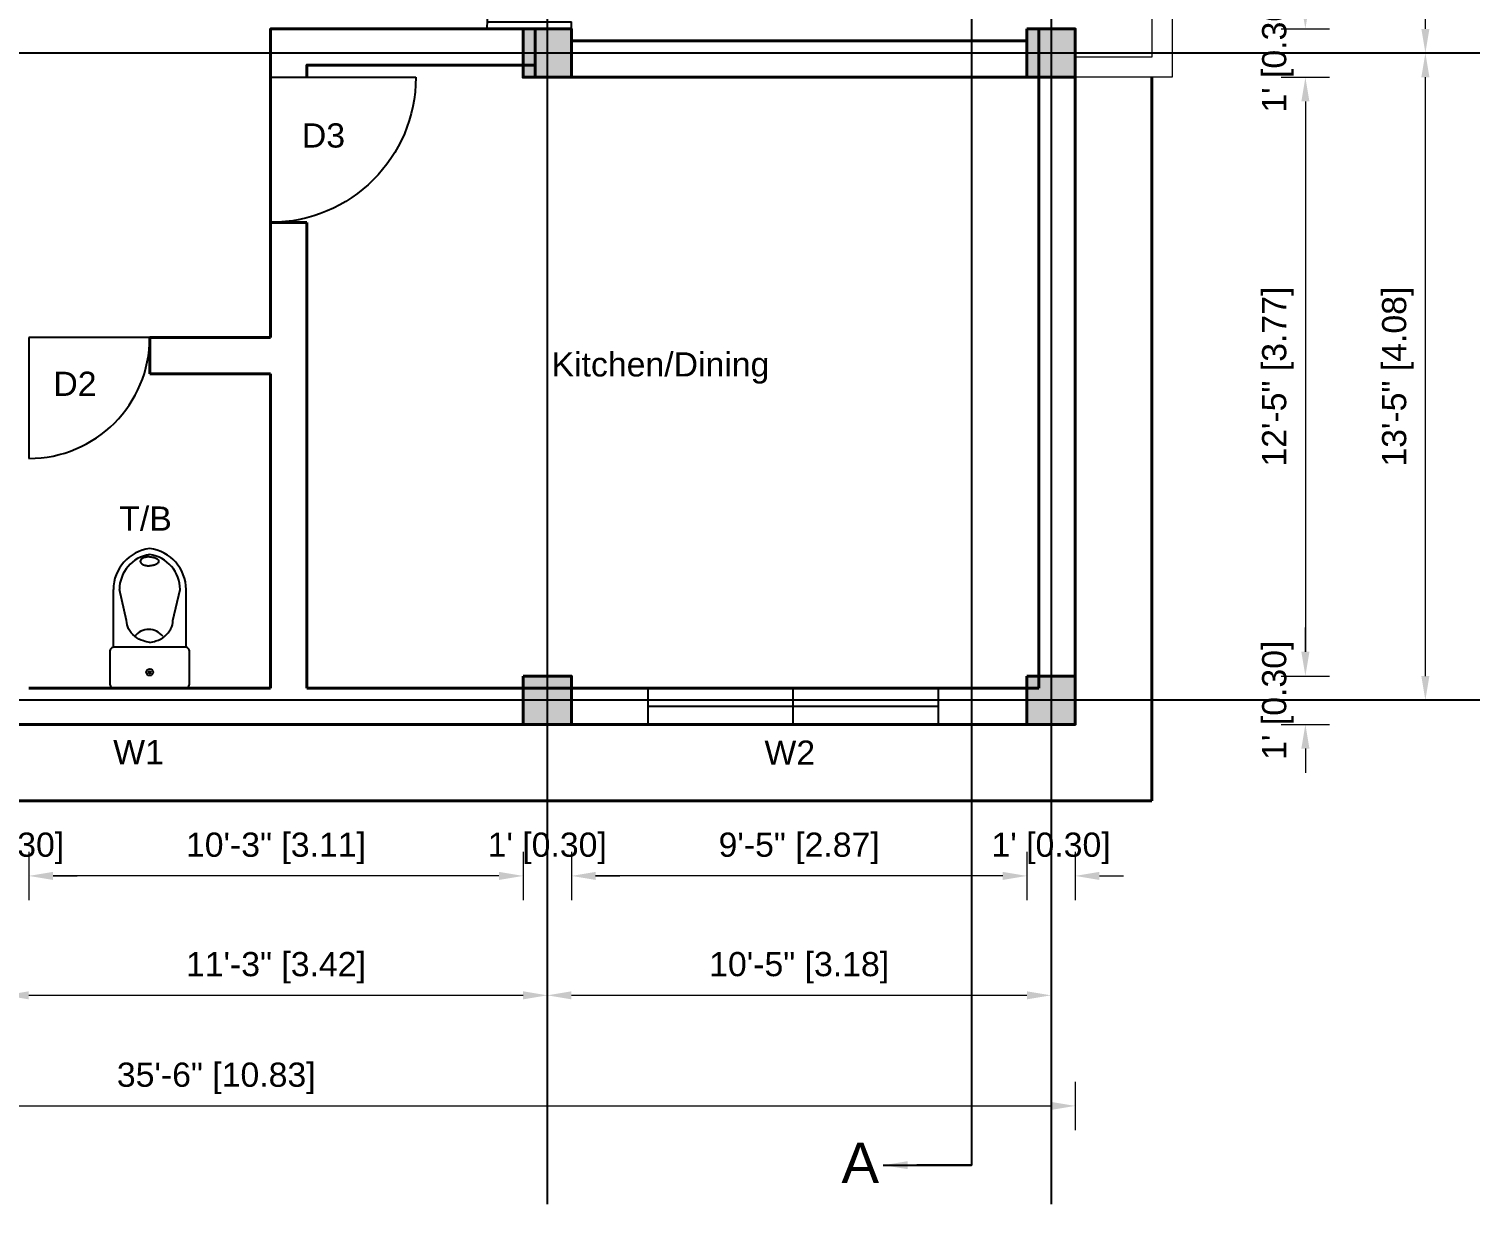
# Model space of a CAD drawing. Header units: feet. Extents: x 28652 to 66086, y -6769 to -640.
# Drawn here: x 49105.5 to 49463.1, y -1475 to -1183.5 of the extents above; entities that cross this region are included whole.
import ezdxf

# ---------------------------------------------------------------- set-up
doc = ezdxf.new("R2010")
doc.units = ezdxf.units.FT
doc.header["$LTSCALE"] = 50
doc.header["$MEASUREMENT"] = 0
doc.header["$PDMODE"] = 34
doc.linetypes.add('CENTER', pattern=[2, 1.25, -0.25, 0.25, -0.25])
for name, color, linetype in [('CL', 253, 'CENTER'), ('Door & Windows', 92, 'Continuous'), ('Hatch', 30, 'Continuous'), ('Section', 4, 'Continuous'), ('Text', 7, 'Continuous'), ('Utensils', 35, 'Continuous')]:
    doc.layers.add(name, color=color, linetype=linetype)
for name, color, linetype, lineweight in [('COLUMN', 145, 'Continuous', 40), ('DIMENSION', 142, 'Continuous', 13), ('stair', 140, 'Continuous', 18), ('wall', 6, 'Continuous', 40)]:
    doc.layers.add(name, color=color, linetype=linetype, lineweight=lineweight)
doc.styles.add('1@100', font='arial.ttf', dxfattribs={"height": 6})
doc.styles.add('1@1000', font='arial.ttf', dxfattribs={"height": 60})
doc.styles.add('dimension', font='arial.ttf')
doc.dimstyles.new('1@100', dxfattribs={"dimscale": 0.1, "dimtxt": 60, "dimasz": 60, "dimexe": 60, "dimexo": 0, "dimgap": 30, "dimtad": 1, "dimdec": 0, "dimzin": 0, "dimdsep": 46, "dimlunit": 4, "dimtxsty": 'dimension', "dimcen": 0, "dimclrd": 256, "dimclre": 256, "dimclrt": 256, "dimadec": 0, "dimazin": 0, "dimtfac": 1, "dimtdec": 0, "dimtix": 1, "dimtofl": 0, "dimtmove": 0, "dimatfit": 3, "dimfxl": 60, "dimfxlon": 1, "dimtfillclr": 256, "dimtolj": 1, "dimtzin": 0, "dimlwd": -1, "dimlwe": -1, "dimarcsym": 0})

# ---------------------------------------------------------------- blocks, each defined once
blk = doc.blocks.new('column')
at = {"layer": 'Hatch'}
h = blk.add_hatch(color=256, dxfattribs=at)
h.dxf.hatch_style = 1
h.paths.add_polyline_path([(5267.64, 489.18), (5279.64, 489.18), (5279.64, 501.18), (5267.64, 501.18)])
at = {"layer": 'COLUMN'}
blk.add_lwpolyline([(5267.64, 501.18), (5279.64, 501.18), (5279.64, 489.18), (5267.64, 489.18)], close=True, dxfattribs=at)
blk = doc.blocks.new('*D326')
at = {"layer": 'Defpoints', "color": 0, "transparency": 16777216}
for p in [(49365.14, -1034.98), (49365.14, -1183.51), (49422.23, -1183.51)]:
    blk.add_point(p, dxfattribs=at)
at = {"layer": 'DIMENSION', "transparency": 16777216}
for p, q in [((49416.23, -1034.98), (49428.23, -1034.98)), ((49422.23, -1040.98), (49422.23, -1177.51)), ((49416.23, -1183.51), (49428.23, -1183.51))]:
    blk.add_line(p, q, dxfattribs=at)
for points in [[(49421.23, -1040.98), (49423.23, -1040.98), (49422.23, -1034.98)], [(49421.23, -1177.51), (49423.23, -1177.51), (49422.23, -1183.51)]]:
    blk.add_solid(points, dxfattribs=at)
at = {"layer": 'DIMENSION', "transparency": 16777216, "insert": (49415.39, -1109.24), "char_height": 6, "attachment_point": 5, "rotation": 90, "style": 'dimension'}
blk.add_mtext('\\A1;12\'-5" [3.77]', dxfattribs=at)
blk = doc.blocks.new('*D327')
at = {"layer": 'Defpoints', "color": 0, "transparency": 16777216}
for p in [(49365.14, -1183.51), (49365.14, -1195.51), (49422.23, -1195.51)]:
    blk.add_point(p, dxfattribs=at)
at = {"layer": 'DIMENSION', "transparency": 16777216}
for p, q in [((49422.23, -1177.51), (49422.23, -1171.51)), ((49416.23, -1183.51), (49428.23, -1183.51)), ((49416.23, -1195.51), (49428.23, -1195.51)), ((49422.23, -1201.51), (49422.23, -1207.51))]:
    blk.add_line(p, q, dxfattribs=at)
for points in [[(49421.23, -1177.51), (49423.23, -1177.51), (49422.23, -1183.51)], [(49421.23, -1201.51), (49423.23, -1201.51), (49422.23, -1195.51)]]:
    blk.add_solid(points, dxfattribs=at)
at = {"layer": 'DIMENSION', "transparency": 16777216, "insert": (49415.39, -1189.51), "char_height": 6, "attachment_point": 5, "rotation": 90, "style": 'dimension'}
blk.add_mtext("\\A1;1' [0.30]", dxfattribs=at)
blk = doc.blocks.new('*D328')
at = {"layer": 'Defpoints', "color": 0, "transparency": 16777216}
for p in [(49365.14, -1195.51), (49365.14, -1344.03), (49422.23, -1344.03)]:
    blk.add_point(p, dxfattribs=at)
at = {"layer": 'DIMENSION', "transparency": 16777216}
for p, q in [((49416.23, -1195.51), (49428.23, -1195.51)), ((49422.23, -1201.51), (49422.23, -1338.03)), ((49416.23, -1344.03), (49428.23, -1344.03))]:
    blk.add_line(p, q, dxfattribs=at)
for points in [[(49421.23, -1201.51), (49423.23, -1201.51), (49422.23, -1195.51)], [(49421.23, -1338.03), (49423.23, -1338.03), (49422.23, -1344.03)]]:
    blk.add_solid(points, dxfattribs=at)
at = {"layer": 'DIMENSION', "transparency": 16777216, "insert": (49415.39, -1269.77), "char_height": 6, "attachment_point": 5, "rotation": 90, "style": 'dimension'}
blk.add_mtext('\\A1;12\'-5" [3.77]', dxfattribs=at)
blk = doc.blocks.new('*D329')
at = {"layer": 'Defpoints', "color": 0, "transparency": 16777216}
for p in [(49365.14, -1344.03), (49365.14, -1356.03), (49422.23, -1356.03)]:
    blk.add_point(p, dxfattribs=at)
at = {"layer": 'DIMENSION', "transparency": 16777216}
for p, q in [((49422.23, -1338.03), (49422.23, -1332.03)), ((49416.23, -1344.03), (49428.23, -1344.03)), ((49416.23, -1356.03), (49428.23, -1356.03)), ((49422.23, -1362.03), (49422.23, -1368.03))]:
    blk.add_line(p, q, dxfattribs=at)
for points in [[(49421.23, -1338.03), (49423.23, -1338.03), (49422.23, -1344.03)], [(49421.23, -1362.03), (49423.23, -1362.03), (49422.23, -1356.03)]]:
    blk.add_solid(points, dxfattribs=at)
at = {"layer": 'DIMENSION', "transparency": 16777216, "insert": (49415.39, -1350.03), "char_height": 6, "attachment_point": 5, "rotation": 90, "style": 'dimension'}
blk.add_mtext("\\A1;1' [0.30]", dxfattribs=at)
blk = doc.blocks.new('*D330')
at = {"layer": 'Defpoints', "color": 0, "transparency": 16777216}
for p in [(49365.14, -1189.51), (49452, -1189.51), (49365.14, -1350.03)]:
    blk.add_point(p, dxfattribs=at)
at = {"layer": 'DIMENSION', "transparency": 16777216}
for p, q in [((49446, -1189.51), (49458, -1189.51)), ((49452, -1344.03), (49452, -1195.51)), ((49446, -1350.03), (49458, -1350.03))]:
    blk.add_line(p, q, dxfattribs=at)
for points in [[(49451, -1195.51), (49453, -1195.51), (49452, -1189.51)], [(49451, -1344.03), (49453, -1344.03), (49452, -1350.03)]]:
    blk.add_solid(points, dxfattribs=at)
at = {"layer": 'DIMENSION', "transparency": 16777216, "insert": (49445.15, -1269.77), "char_height": 6, "attachment_point": 5, "rotation": 90, "style": 'dimension'}
blk.add_mtext('\\A1;13\'-5" [4.08]', dxfattribs=at)
blk = doc.blocks.new('*D331')
at = {"layer": 'Defpoints', "color": 0, "transparency": 16777216}
for p in [(49365.14, -1028.98), (49452, -1028.98), (49365.14, -1189.51)]:
    blk.add_point(p, dxfattribs=at)
at = {"layer": 'DIMENSION', "transparency": 16777216}
for p, q in [((49446, -1028.98), (49458, -1028.98)), ((49452, -1183.51), (49452, -1034.98)), ((49446, -1189.51), (49458, -1189.51))]:
    blk.add_line(p, q, dxfattribs=at)
for points in [[(49451, -1034.98), (49453, -1034.98), (49452, -1028.98)], [(49451, -1183.51), (49453, -1183.51), (49452, -1189.51)]]:
    blk.add_solid(points, dxfattribs=at)
at = {"layer": 'DIMENSION', "transparency": 16777216, "insert": (49445.15, -1109.24), "char_height": 6, "attachment_point": 5, "rotation": 90, "style": 'dimension'}
blk.add_mtext('\\A1;13\'-5" [4.08]', dxfattribs=at)
blk = doc.blocks.new('*D62')
at = {"layer": 'Defpoints', "color": 0, "transparency": 16777216}
for p in [(49365.14, -1022.98), (49365.14, -1356.03), (49484.48, -1356.03)]:
    blk.add_point(p, dxfattribs=at)
at = {"layer": 'DIMENSION', "transparency": 16777216}
for p, q in [((49478.48, -1022.98), (49490.48, -1022.98)), ((49484.48, -1028.98), (49484.48, -1350.03)), ((49478.48, -1356.03), (49490.48, -1356.03))]:
    blk.add_line(p, q, dxfattribs=at)
for points in [[(49483.48, -1028.98), (49485.48, -1028.98), (49484.48, -1022.98)], [(49483.48, -1350.03), (49485.48, -1350.03), (49484.48, -1356.03)]]:
    blk.add_solid(points, dxfattribs=at)
at = {"layer": 'DIMENSION', "transparency": 16777216, "insert": (49477.64, -1189.51), "char_height": 6, "attachment_point": 5, "rotation": 90, "style": 'dimension'}
blk.add_mtext('\\A1;27\'-9" [8.46]', dxfattribs=at)
blk = doc.blocks.new('*D332')
at = {"layer": 'Defpoints', "color": 0, "transparency": 16777216}
for p in [(49353.14, -1356.03), (49365.14, -1356.03), (49353.14, -1393.61)]:
    blk.add_point(p, dxfattribs=at)
at = {"layer": 'DIMENSION', "transparency": 16777216}
for p, q in [((49353.14, -1387.61), (49353.14, -1399.61)), ((49365.14, -1387.61), (49365.14, -1399.61)), ((49347.14, -1393.61), (49341.14, -1393.61)), ((49371.14, -1393.61), (49377.14, -1393.61))]:
    blk.add_line(p, q, dxfattribs=at)
for points in [[(49347.14, -1392.61), (49347.14, -1394.61), (49353.14, -1393.61)], [(49371.14, -1392.61), (49371.14, -1394.61), (49365.14, -1393.61)]]:
    blk.add_solid(points, dxfattribs=at)
at = {"layer": 'DIMENSION', "transparency": 16777216, "insert": (49359.14, -1386.77), "char_height": 6, "attachment_point": 5, "style": 'dimension'}
blk.add_mtext("\\A1;1' [0.30]", dxfattribs=at)
blk = doc.blocks.new('*D333')
at = {"layer": 'Defpoints', "color": 0, "transparency": 16777216}
for p in [(49240.14, -1356.03), (49353.14, -1356.03), (49240.14, -1393.61)]:
    blk.add_point(p, dxfattribs=at)
at = {"layer": 'DIMENSION', "transparency": 16777216}
for p, q in [((49240.14, -1387.61), (49240.14, -1399.61)), ((49353.14, -1387.61), (49353.14, -1399.61)), ((49347.14, -1393.61), (49246.14, -1393.61))]:
    blk.add_line(p, q, dxfattribs=at)
for points in [[(49246.14, -1392.61), (49246.14, -1394.61), (49240.14, -1393.61)], [(49347.14, -1392.61), (49347.14, -1394.61), (49353.14, -1393.61)]]:
    blk.add_solid(points, dxfattribs=at)
at = {"layer": 'DIMENSION', "transparency": 16777216, "insert": (49296.64, -1386.77), "char_height": 6, "attachment_point": 5, "style": 'dimension'}
blk.add_mtext('\\A1;9\'-5" [2.87]', dxfattribs=at)
blk = doc.blocks.new('*D334')
at = {"layer": 'Defpoints', "color": 0, "transparency": 16777216}
for p in [(49228.14, -1356.03), (49240.14, -1356.03), (49228.14, -1393.61)]:
    blk.add_point(p, dxfattribs=at)
at = {"layer": 'DIMENSION', "transparency": 16777216}
for p, q in [((49228.14, -1387.61), (49228.14, -1399.61)), ((49240.14, -1387.61), (49240.14, -1399.61)), ((49222.14, -1393.61), (49216.14, -1393.61)), ((49246.14, -1393.61), (49252.14, -1393.61))]:
    blk.add_line(p, q, dxfattribs=at)
for points in [[(49222.14, -1392.61), (49222.14, -1394.61), (49228.14, -1393.61)], [(49246.14, -1392.61), (49246.14, -1394.61), (49240.14, -1393.61)]]:
    blk.add_solid(points, dxfattribs=at)
at = {"layer": 'DIMENSION', "transparency": 16777216, "insert": (49234.14, -1386.77), "char_height": 6, "attachment_point": 5, "style": 'dimension'}
blk.add_mtext("\\A1;1' [0.30]", dxfattribs=at)
blk = doc.blocks.new('*D335')
at = {"layer": 'Defpoints', "color": 0, "transparency": 16777216}
for p in [(49105.52, -1356.03), (49228.14, -1356.03), (49105.52, -1393.61)]:
    blk.add_point(p, dxfattribs=at)
at = {"layer": 'DIMENSION', "transparency": 16777216}
for p, q in [((49105.52, -1387.61), (49105.52, -1399.61)), ((49228.14, -1387.61), (49228.14, -1399.61)), ((49222.14, -1393.61), (49111.52, -1393.61))]:
    blk.add_line(p, q, dxfattribs=at)
for points in [[(49111.52, -1392.61), (49111.52, -1394.61), (49105.52, -1393.61)], [(49222.14, -1392.61), (49222.14, -1394.61), (49228.14, -1393.61)]]:
    blk.add_solid(points, dxfattribs=at)
at = {"layer": 'DIMENSION', "transparency": 16777216, "insert": (49166.83, -1386.77), "char_height": 6, "attachment_point": 5, "style": 'dimension'}
blk.add_mtext('\\A1;10\'-3" [3.11]', dxfattribs=at)
blk = doc.blocks.new('*D336')
at = {"layer": 'Defpoints', "color": 0, "transparency": 16777216}
for p in [(49093.52, -1356.03), (49105.52, -1356.03), (49093.52, -1393.61)]:
    blk.add_point(p, dxfattribs=at)
at = {"layer": 'DIMENSION', "transparency": 16777216}
for p, q in [((49093.52, -1387.61), (49093.52, -1399.61)), ((49105.52, -1387.61), (49105.52, -1399.61)), ((49087.52, -1393.61), (49081.52, -1393.61)), ((49111.52, -1393.61), (49117.52, -1393.61))]:
    blk.add_line(p, q, dxfattribs=at)
for points in [[(49087.52, -1392.61), (49087.52, -1394.61), (49093.52, -1393.61)], [(49111.52, -1392.61), (49111.52, -1394.61), (49105.52, -1393.61)]]:
    blk.add_solid(points, dxfattribs=at)
at = {"layer": 'DIMENSION', "transparency": 16777216, "insert": (49099.52, -1386.77), "char_height": 6, "attachment_point": 5, "style": 'dimension'}
blk.add_mtext("\\A1;1' [0.30]", dxfattribs=at)
blk = doc.blocks.new('*D340')
at = {"layer": 'Defpoints', "color": 0, "transparency": 16777216}
for p in [(49099.52, -1356.03), (49234.14, -1356.03), (49234.14, -1423.23)]:
    blk.add_point(p, dxfattribs=at)
at = {"layer": 'DIMENSION', "transparency": 16777216}
for p, q in [((49099.52, -1417.23), (49099.52, -1429.23)), ((49234.14, -1417.23), (49234.14, -1429.23)), ((49105.52, -1423.23), (49228.14, -1423.23))]:
    blk.add_line(p, q, dxfattribs=at)
for points in [[(49105.52, -1422.23), (49105.52, -1424.23), (49099.52, -1423.23)], [(49228.14, -1422.23), (49228.14, -1424.23), (49234.14, -1423.23)]]:
    blk.add_solid(points, dxfattribs=at)
at = {"layer": 'DIMENSION', "transparency": 16777216, "insert": (49166.83, -1416.39), "char_height": 6, "attachment_point": 5, "style": 'dimension'}
blk.add_mtext('\\A1;11\'-3" [3.42]', dxfattribs=at)
blk = doc.blocks.new('*D341')
at = {"layer": 'Defpoints', "color": 0, "transparency": 16777216}
for p in [(49234.14, -1356.03), (49359.14, -1356.03), (49359.14, -1423.23)]:
    blk.add_point(p, dxfattribs=at)
at = {"layer": 'DIMENSION', "transparency": 16777216}
for p, q in [((49234.14, -1417.23), (49234.14, -1429.23)), ((49359.14, -1417.23), (49359.14, -1429.23)), ((49240.14, -1423.23), (49353.14, -1423.23))]:
    blk.add_line(p, q, dxfattribs=at)
for points in [[(49240.14, -1422.23), (49240.14, -1424.23), (49234.14, -1423.23)], [(49353.14, -1422.23), (49353.14, -1424.23), (49359.14, -1423.23)]]:
    blk.add_solid(points, dxfattribs=at)
at = {"layer": 'DIMENSION', "transparency": 16777216, "insert": (49296.64, -1416.39), "char_height": 6, "attachment_point": 5, "style": 'dimension'}
blk.add_mtext('\\A1;10\'-5" [3.18]', dxfattribs=at)
blk = doc.blocks.new('*D63')
at = {"layer": 'Defpoints', "color": 0, "transparency": 16777216}
for p in [(48938.91, -1356.03), (49365.14, -1356.03), (49365.14, -1450.66)]:
    blk.add_point(p, dxfattribs=at)
at = {"layer": 'DIMENSION', "transparency": 16777216}
for p, q in [((48938.91, -1444.66), (48938.91, -1456.66)), ((49365.14, -1444.66), (49365.14, -1456.66)), ((48944.91, -1450.66), (49359.14, -1450.66))]:
    blk.add_line(p, q, dxfattribs=at)
for points in [[(48944.91, -1449.66), (48944.91, -1451.66), (48938.91, -1450.66)], [(49359.14, -1449.66), (49359.14, -1451.66), (49365.14, -1450.66)]]:
    blk.add_solid(points, dxfattribs=at)
at = {"layer": 'DIMENSION', "transparency": 16777216, "insert": (49152.02, -1443.82), "char_height": 6, "attachment_point": 5, "style": 'dimension'}
blk.add_mtext('\\A1;35\'-6" [10.83]', dxfattribs=at)
blk = doc.blocks.new('d1')
at = {"layer": 'Door & Windows'}
for p, q in [((9976.31, 316.23), (9976.31, 292.23)), ((9978.31, 316.23), (9978.31, 292.23)), ((10022.31, 316.23), (10022.31, 292.23)), ((10024.31, 316.23), (10024.31, 292.23))]:
    blk.add_line(p, q, dxfattribs=at)
for points in [[(9976.31, 316.23), (9976.31, 292.23), (9978.31, 292.23)], [(10024.31, 292.23), (10022.31, 292.23)]]:
    blk.add_lwpolyline(points, dxfattribs=at)
for centre, start, end in [((9976.31, 292.23), 0, 90), ((10024.31, 292.23), 90, 180)]:
    blk.add_arc(centre, 24, start, end, dxfattribs=at)
blk = doc.blocks.new('D2')
at = {"layer": 'Door & Windows'}
for p, q in [((10005.15, 378.11), (10005.15, 348.11)), ((10005.15, 348.11), (10035.15, 348.11))]:
    blk.add_line(p, q, dxfattribs=at)
blk.add_arc((10005.15, 348.11), 30, 0, 90, dxfattribs=at)
blk = doc.blocks.new('W2')
at = {"layer": 'Door & Windows'}
for p, q in [((10255.99, 444.52), (10246.99, 444.52)), ((10251.49, 444.52), (10251.49, 372.52)), ((10255.99, 408.52), (10246.99, 408.52)), ((10255.99, 372.52), (10246.99, 372.52))]:
    blk.add_line(p, q, dxfattribs=at)
blk = doc.blocks.new('A$C051A4A38')
for p, q in [((17.8, 493.5), (17.8, 205.3)), ((382.2, 493.5), (382.2, 205.3)), ((83.8, 360.6), (47.8, 205.3)), ((316.2, 360.6), (352.2, 205.3))]:
    blk.add_line(p, q)
blk.add_lwpolyline([(377, 699.7), (23, 699.7, 0.414214), (0, 676.7), (0, 516.5, 0.414214), (23, 493.5), (377, 493.5, 0.414214), (400, 516.5), (400, 676.7, 0.414214)], format="xyb", close=True)
for points in [[(200, 470.6, 0.046371), (168.6, 463.3, 0.088923), (124.7, 439.5, 0.104957), (93.9, 401.9, 0.120011), (83.8, 360.6, 0.120011)], [(200, 470.6, -0.046371), (231.4, 463.3, -0.088923), (275.3, 439.5, -0.104957), (306.1, 401.9, -0.120011), (316.2, 360.6, -0.120011)], [(201.4, 41.2, -0.049911), (182.8, 43.1, -0.063732), (168.9, 47.8, -0.103622), (158.2, 56.1, -0.177768), (155.4, 63.7, -0.177768), (158.2, 71.3, -0.103622), (168.9, 79.6, -0.063732), (182.8, 84.3, -0.049911), (201.4, 86.2, -0.049911)], [(201.4, 41.2, 0.049911), (220, 43.1, 0.063732), (233.9, 47.8, 0.103622), (244.6, 56.1, 0.177768), (247.4, 63.7, 0.177768), (244.6, 71.3, 0.103622), (233.9, 79.6, 0.063732), (220, 84.3, 0.049911), (201.4, 86.2, 0.049911)]]:
    blk.add_lwpolyline(points, format="xyb")
for radius in [17.2, 5.75]:
    blk.add_circle((200, 620), radius)
for centre, radius, start, end in [((203.5, 493.5), 87.7, 218.01019, 270.90409), ((206.2, 493.5), 87.7, 269.09591, 321.98981), ((224.6, 205.3), 206.8, 180, 263.16375), ((224.6, 205.3), 176.8, 180, 261.99664), ((175.4, 205.3), 176.8, 278.00336, 0), ((175.4, 205.3), 206.8, 276.83625, 0)]:
    blk.add_arc(centre, radius, start, end)

msp = doc.modelspace()

# ---------------------------------------------------------------- linework, layer by layer
for p, q in [((49228.14, -1183.51), (49240.14, -1183.51)), ((49365.14, -1195.51), (49356.14, -1195.51))]:
    msp.add_line(p, q)
at = {"layer": 'CL', "ltscale": 25}
for p, q in [((49234.14, -891.08), (49234.14, -1475.03)), ((49359.14, -891.08), (49359.14, -1475.03)), ((49521.01, -1189.51), (48781.58, -1189.51)), ((49521.01, -1350.03), (48781.58, -1350.03))]:
    msp.add_line(p, q, dxfattribs=at)
at = {"layer": 'Section'}
msp.add_lwpolyline([(49328.46, -909.61), (49339.4, -909.61), (49339.4, -1465.36), (49325.8, -1465.36)], dxfattribs=at)
at = {"layer": 'stair'}
for points in [[(49389.14, -1106.24), (49389.14, -1195.51), (49365.14, -1195.51)], [(49365.14, -1111.24), (49384.14, -1111.24), (49384.14, -1190.51), (49365.14, -1190.51)]]:
    msp.add_lwpolyline(points, dxfattribs=at)
at = {"layer": 'wall'}
for p, q in [((49231.14, -1183.51), (49231.14, -1195.51)), ((49240.14, -1183.51), (49240.14, -1195.51)), ((49356.14, -1183.51), (49356.14, -1195.51)), ((49365.14, -1183.51), (49365.14, -1195.51)), ((49353.14, -1186.51), (49240.14, -1186.51)), ((49240.14, -1186.51), (49240.14, -1195.51)), ((49353.14, -1195.51), (49353.14, -1186.51)), ((49353.14, -1195.51), (49240.14, -1195.51)), ((49314.14, -1195.51), (49305.14, -1195.51)), ((49356.14, -1195.51), (49356.14, -1347.03)), ((49365.14, -1195.51), (49365.14, -1356.03)), ((49384.14, -1195.51), (49384.14, -1375.03)), ((49165.52, -1231.51), (49174.52, -1231.51)), ((49165.52, -1260.07), (49135.52, -1260.07)), ((49135.52, -1260.07), (49135.52, -1269.07)), ((49174.52, -1260.07), (49174.52, -1347.03)), ((49165.52, -1269.07), (49135.52, -1269.07)), ((49165.52, -1269.07), (49165.52, -1347.03)), ((49165.52, -1347.03), (49105.52, -1347.03)), ((49356.14, -1347.03), (49174.52, -1347.03)), ((49365.14, -1356.03), (48938.91, -1356.03)), ((49384.14, -1375.03), (48919.91, -1375.03))]:
    msp.add_line(p, q, dxfattribs=at)
for points in [[(49165.52, -1260.07), (49165.52, -1183.51), (49231.14, -1183.51)], [(49174.52, -1195.51), (49174.52, -1192.51), (49231.14, -1192.51)], [(49174.52, -1269.07), (49174.52, -1231.51)]]:
    msp.add_lwpolyline(points, dxfattribs=at)

# ---------------------------------------------------------------- block references
for name, p, xscale, yscale, zscale, rotation in [('d1', (49495.84, -9912.78), 0.874999999999977, 0.874999999999977, 0.874999999999977, 90), ('D2', (37159.34, -777.78), -1.2, 1.2, 1.2, 180)]:
    msp.add_blockref(name, p, dxfattribs=dict(xscale=xscale, yscale=yscale, zscale=zscale, rotation=rotation))
for p in [(43960.5, -1684.69), (44085.5, -1684.69), (43960.5, -1845.21), (44085.5, -1845.21)]:
    msp.add_blockref('column', p)
for name, p, rotation in [('D2', (48757.42, 8745.08), 270), ('W2', (49703.62, -11603.03), 90)]:
    msp.add_blockref(name, p, dxfattribs=dict(rotation=rotation))
at = {"layer": 'Utensils', "xscale": 0.04945054945054945, "yscale": 0.04945054945054945, "zscale": 0.04945054945054945, "rotation": 180}
msp.add_blockref('A$C051A4A38', (49145.41, -1312.43), dxfattribs=at)

# ---------------------------------------------------------------- texts
at = {"layer": 'Text'}
for s, width, gutter_width, insert, char_height, attachment_point, style in [('D3', 85.4632, 30, (49183.98, -1206.95), 6, 3, '1@100'), ('Kitchen/Dining', 85.4632, 30, (49235.21, -1263.73), 6, 1, '1@100'), ('D2', 85.4632, 30, (49111.61, -1268.55), 6, 1, '1@100'), ('T/B', 85.4632, 30, (49127.96, -1301.98), 6, 1, '1@100'), ('W1', 73.9895, 300, (49126.45, -1359.91), 6, 1, '1@1000'), ('W2', 73.9895, 300, (49288.03, -1360.04), 6, 1, '1@1000'), ('A', 152.0107, 300, (49307.14, -1459.76), 10, 1, '1@1000')]:
    msp.add_mtext_dynamic_manual_height_columns(s, width=width, gutter_width=gutter_width, heights=[0], dxfattribs=dict(at, insert=insert, char_height=char_height, attachment_point=attachment_point, style=style))

# ---------------------------------------------------------------- dimensions: what is measured, and where the dimension line sits
at = {"layer": 'DIMENSION'}
for base, p1, p2, picture, middle in [((49484.48, -1356.03), (49365.14, -1022.98), (49365.14, -1356.03), '*D62', (49477.64, -1189.51)), ((49452, -1028.98), (49365.14, -1189.51), (49365.14, -1028.98), '*D331', (49445.15, -1109.24)), ((49422.23, -1183.51), (49365.14, -1034.98), (49365.14, -1183.51), '*D326', (49415.39, -1109.24)), ((49422.23, -1195.51), (49365.14, -1183.51), (49365.14, -1195.51), '*D327', (49415.39, -1189.51)), ((49452, -1189.51), (49365.14, -1350.03), (49365.14, -1189.51), '*D330', (49445.15, -1269.77)), ((49422.23, -1344.03), (49365.14, -1195.51), (49365.14, -1344.03), '*D328', (49415.39, -1269.77)), ((49422.23, -1356.03), (49365.14, -1344.03), (49365.14, -1356.03), '*D329', (49415.39, -1350.03))]:
    dim = msp.add_linear_dim(base=base, p1=p1, p2=p2, angle=90, dimstyle='1@100', override={"dimtmove": 1}, dxfattribs=at)
    dim.commit()
    dim.dimension.update_dxf_attribs({"geometry": picture, "text_midpoint": middle})
for base, p1, p2, picture, middle in [((49365.14, -1450.66), (48938.91, -1356.03), (49365.14, -1356.03), '*D63', (49152.02, -1443.82)), ((49093.52, -1393.61), (49105.52, -1356.03), (49093.52, -1356.03), '*D336', (49099.52, -1386.77)), ((49234.14, -1423.23), (49099.52, -1356.03), (49234.14, -1356.03), '*D340', (49166.83, -1416.39)), ((49105.52, -1393.61), (49228.14, -1356.03), (49105.52, -1356.03), '*D335', (49166.83, -1386.77)), ((49228.14, -1393.61), (49240.14, -1356.03), (49228.14, -1356.03), '*D334', (49234.14, -1386.77)), ((49359.14, -1423.23), (49234.14, -1356.03), (49359.14, -1356.03), '*D341', (49296.64, -1416.39)), ((49240.14, -1393.61), (49353.14, -1356.03), (49240.14, -1356.03), '*D333', (49296.64, -1386.77)), ((49353.14, -1393.61), (49365.14, -1356.03), (49353.14, -1356.03), '*D332', (49359.14, -1386.77))]:
    dim = msp.add_linear_dim(base=base, p1=p1, p2=p2, dimstyle='1@100', override={"dimtmove": 1}, dxfattribs=at)
    dim.commit()
    dim.dimension.update_dxf_attribs({"geometry": picture, "text_midpoint": middle})

# ---------------------------------------------------------------- leaders
at = {"layer": 'Section'}
msp.add_leader([(49317.52, -1465.36), (49339.4, -1465.36)], dimstyle='1@100', override={"dimgap": 30, "dimtad": 0}, dxfattribs=at)

doc.saveas('drawing.dxf')
